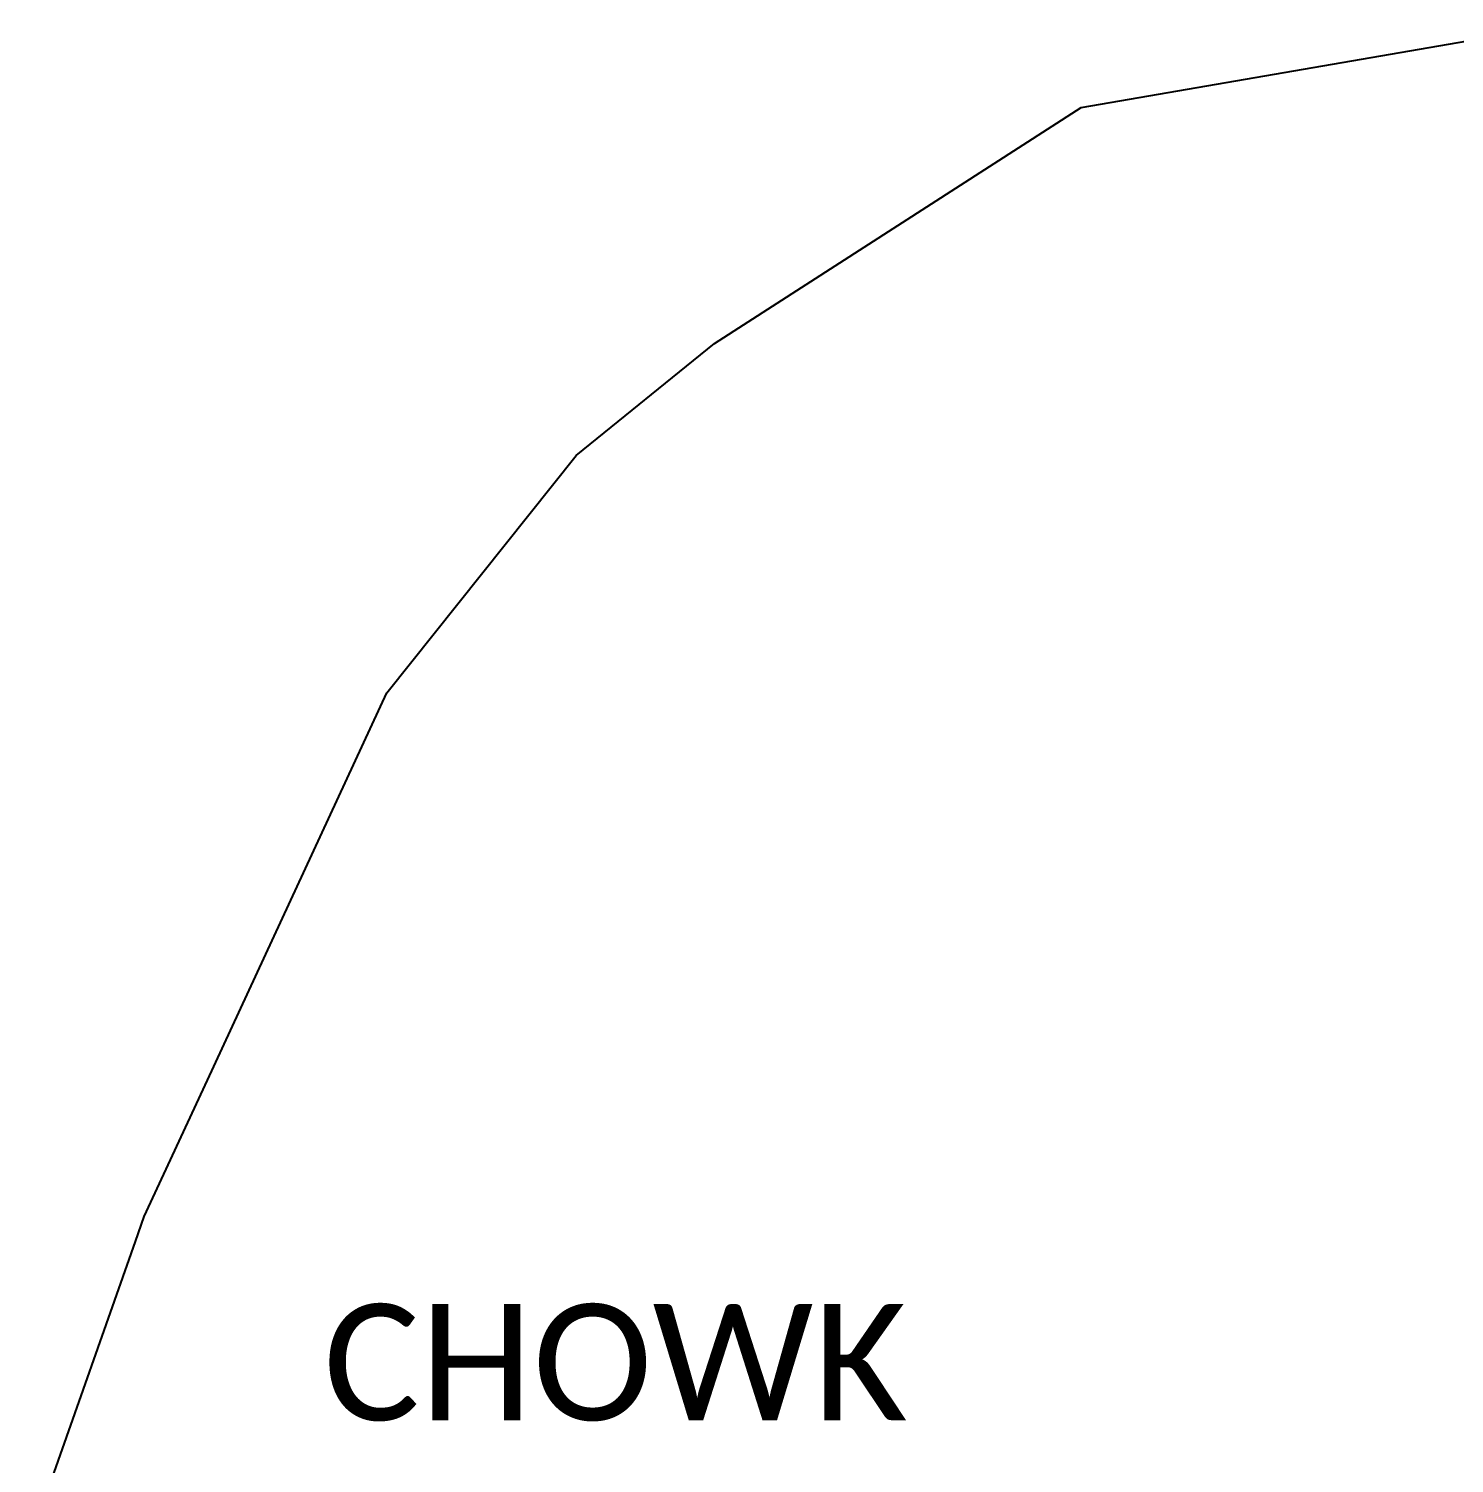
# Model space of a CAD drawing. Header units: metres. Extents: x 267138 to 268884, y 2134208 to 2137159.
# Drawn here: x 267138 to 267998, y 2135748 to 2136613 of the extents above; entities that cross this region are included whole.
import ezdxf

# ---------------------------------------------------------------- set-up
doc = ezdxf.new("R2010")
doc.units = ezdxf.units.M
doc.layers.add('VILLAGE NAME', color=250, linetype='Continuous')
doc.styles.get("Standard").update_dxf_attribs({"font": 'calibri.ttf'})

msp = doc.modelspace()

# ---------------------------------------------------------------- linework, layer by layer
at = {"color": 3}
for p, q in [((267772.48, 2136565.9), (268048.16, 2136613.46)), ((267551.32, 2136423.7), (267772.48, 2136565.9)), ((267467.84, 2136356.04), (267551.32, 2136423.7)), ((267353.63, 2136213.06), (267467.84, 2136356.04)), ((267245.52, 2135979.46), (267353.63, 2136213.06)), ((267207.45, 2135897.21), (267245.52, 2135979.46)), ((267202.14, 2135882.1), (267207.45, 2135897.21)), ((267137.72, 2135699.14), (267202.14, 2135882.1))]:
    msp.add_line(p, q, dxfattribs=at)

# ---------------------------------------------------------------- texts
at = {"layer": 'VILLAGE NAME'}
msp.add_text('CHOWK', height=70, dxfattribs=at).set_placement((267315.52, 2135774.45))

doc.saveas('drawing.dxf')
